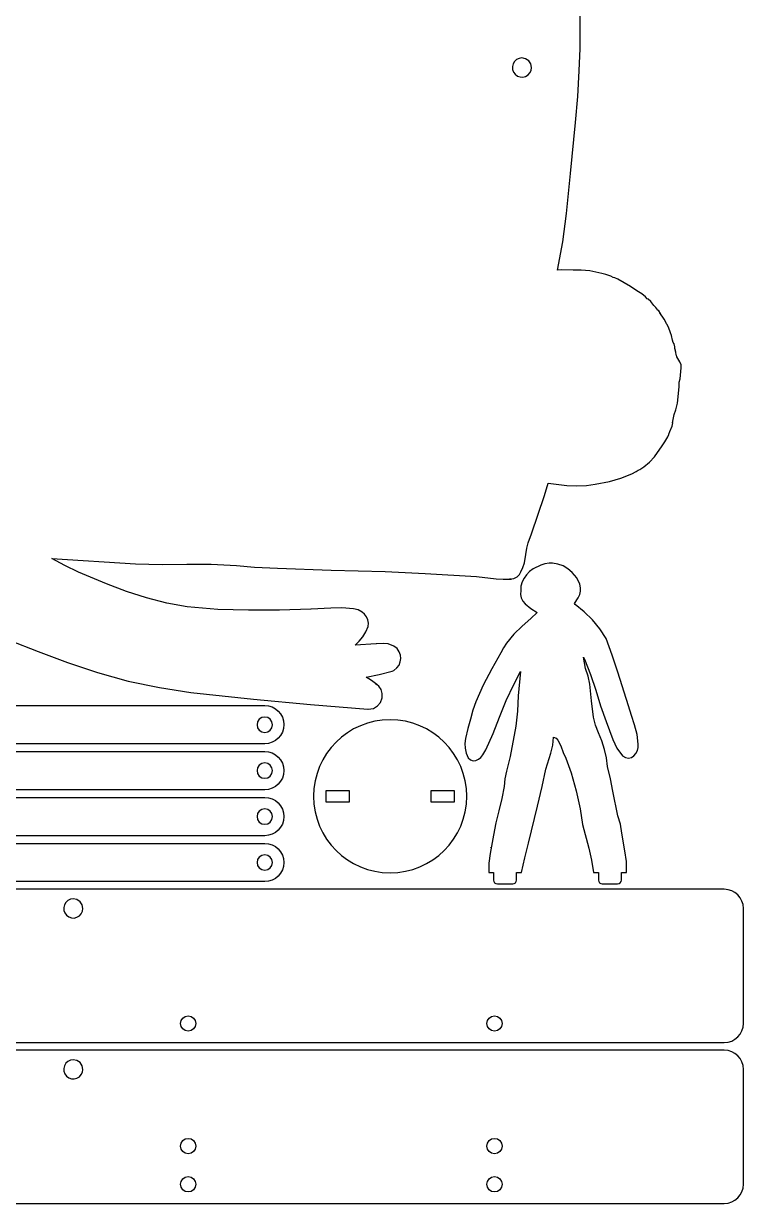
# Model space of a CAD drawing. Extents: x -104 to 747, y 152 to 800.
# Drawn here: x 558.8 to 746.7, y 151.7 to 459.8 of the extents above; entities that cross this region are included whole.
import ezdxf

# ---------------------------------------------------------------- set-up
doc = ezdxf.new("R2010")
doc.units = 0

msp = doc.modelspace()

# ---------------------------------------------------------------- linework, layer by layer
for p, q in [((704.125125, 459.05425), (704.027422, 464.877219)), ((704.066266, 453.231656), (704.125125, 459.05425)), ((703.856, 447.413), (704.066266, 453.231656)), ((686.953031, 449.869125), (686.571, 449.234)), ((687.492, 450.35575), (686.953031, 449.869125)), ((688.147969, 450.66725), (687.492, 450.35575)), ((688.881, 450.777), (688.147969, 450.66725)), ((689.83775, 450.586875), (688.881, 450.777)), ((690.649, 450.045), (689.83775, 450.586875)), ((691.190875, 449.23375), (690.649, 450.045)), ((686.571, 449.234), (686.391875, 448.514891)), ((686.391875, 448.514891), (686.42875, 447.789875)), ((686.42875, 447.789875), (686.67225, 447.105922)), ((686.67225, 447.105922), (687.113, 446.51)), ((690.473125, 446.349875), (690.95975, 446.8885)), ((690.95975, 446.8885), (691.27125, 447.544125)), ((691.381, 448.277), (691.190875, 449.23375)), ((691.27125, 447.544125), (691.381, 448.277)), ((703.452766, 440.678906), (703.856, 447.413)), ((687.113, 446.51), (687.709078, 446.06925)), ((687.709078, 446.06925), (688.393375, 445.82575)), ((688.393375, 445.82575), (689.118734, 445.788875)), ((689.118734, 445.788875), (689.838, 445.968)), ((689.838, 445.968), (690.473125, 446.349875)), ((702.911625, 433.96525), (703.452766, 440.678906)), ((701.566, 420.594), (702.911625, 433.96525)), ((700.506, 410.198), (701.566, 420.588)), ((701.566, 420.588), (701.566, 420.594)), ((699.54925, 402.756875), (700.506, 410.192)), ((700.506, 410.192), (700.506, 410.198)), ((698.189, 395.39), (699.54925, 402.756875)), ((699.211, 395.454), (698.189, 395.39)), ((702.257, 395.377), (699.211, 395.454)), ((704.312, 395.357875), (702.257, 395.377)), ((706.592, 395.164), (704.312, 395.357875)), ((709.754, 394.497), (706.592, 395.164)), ((710.766625, 394.287875), (709.754, 394.497)), ((712.125, 393.832), (710.766625, 394.287875)), ((712.713, 393.505), (712.125, 393.832)), ((713.18, 393.377), (712.713, 393.505)), ((713.958, 393.006), (713.18, 393.377)), ((717.272, 391.155), (713.958, 393.006)), ((718.858, 389.948), (717.272, 391.155)), ((720.197, 389.197), (718.858, 389.948)), ((721.139125, 388.429125), (720.197, 389.197)), ((721.581, 387.92), (721.139125, 388.429125)), ((721.836, 387.801125), (721.581, 387.92)), ((722.529, 387.182), (721.836, 387.801125)), ((723.343, 386.192), (722.529, 387.182)), ((723.874, 385.658), (723.343, 386.192)), ((724.398, 384.967), (723.874, 385.658)), ((724.607, 384.72), (724.398, 384.967)), ((725.05875, 384.0525), (724.607, 384.72)), ((726.048, 382.622), (724.873, 384.24)), ((724.873, 384.24), (725.05875, 384.0525)), ((726.516, 381.629), (726.048, 382.622)), ((726.596, 381.383), (726.516, 381.629)), ((726.70775, 381.257375), (726.596, 381.383)), ((727.13, 380.48), (726.70775, 381.257375)), ((727.644, 379.05), (727.13, 380.48)), ((727.959, 378.304), (727.644, 379.05)), ((728.228, 377.135), (727.959, 378.304)), ((728.398, 376.532), (728.228, 377.135)), ((728.622, 376.109), (728.398, 376.532)), ((728.794375, 375.398625), (728.622, 376.109)), ((728.804, 374.917), (728.794375, 375.398625)), ((728.989, 374.299), (728.804, 374.917)), ((728.873, 374.525), (728.861, 374.556)), ((728.861, 374.556), (728.861, 374.555)), ((728.861, 374.555), (728.87, 374.538)), ((728.87, 374.538), (728.873, 374.525)), ((728.985, 374.229), (728.989, 374.299)), ((729.027, 374.119), (728.985, 374.229)), ((729.045, 374.051), (729.027, 374.119)), ((729.062, 373.977), (729.045, 374.051)), ((729.098, 373.825), (729.062, 373.977)), ((729.188, 373.415), (729.098, 373.825)), ((729.278, 373.006), (729.188, 373.415)), ((729.31, 372.856), (729.278, 373.006)), ((729.323, 372.789), (729.31, 372.856)), ((729.334, 372.733), (729.323, 372.789)), ((729.338, 372.712), (729.334, 372.733)), ((730.147, 371.413), (729.338, 372.712)), ((730.450375, 370.674125), (730.147, 371.413)), ((730.168, 366.985), (730.495, 369.876)), ((730.495, 369.876), (730.450375, 370.674125)), ((729.984, 366.169), (730.168, 366.985)), ((729.483, 360.669), (729.943, 364.91)), ((729.943, 364.91), (729.984, 366.169)), ((729.057875, 358.947125), (729.483, 360.669)), ((728.234, 355.541), (728.653, 357.661)), ((728.653, 357.661), (729.057875, 358.947125)), ((727.55, 353.239), (728.1, 354.64)), ((728.1, 354.64), (728.2705, 355.4805)), ((728.264531, 355.611437), (728.234, 355.541)), ((728.2705, 355.4805), (728.264531, 355.611437)), ((726.239, 350.541375), (726.974, 351.901)), ((726.974, 351.901), (727.21425, 352.512)), ((727.21425, 352.512), (727.216, 352.589)), ((727.216, 352.589), (727.55, 353.239)), ((723.4895, 346.631375), (725.54, 349.481)), ((725.54, 349.481), (726.239, 350.541375)), ((720.749, 344), (722.233906, 345.264641)), ((722.233906, 345.264641), (723.4895, 346.631375)), ((714.752125, 341.05525), (717.59, 342.234)), ((717.59, 342.234), (718.685, 342.836)), ((718.685, 342.836), (719.275, 343.169)), ((719.275, 343.169), (719.701, 343.364)), ((719.701, 343.364), (720.749, 344)), ((694.802, 336.577), (695.713, 339.75)), ((695.713, 339.75), (700.63275, 339.149375)), ((700.63275, 339.149375), (703.164719, 339.051516)), ((703.164719, 339.051516), (705.746, 339.154)), ((705.746, 339.154), (708.015, 339.55)), ((708.015, 339.55), (711.768, 340.172)), ((711.768, 340.172), (714.752125, 341.05525)), ((691.381, 326.572), (694.797, 336.565)), ((694.797, 336.565), (694.802, 336.577)), ((690.515, 324.22), (691.381, 326.572)), ((690.15975, 322.824125), (690.512, 324.216)), ((690.512, 324.216), (690.515, 324.22)), ((689.51775, 318.9475), (689.908, 321.121)), ((689.908, 321.121), (690.15975, 322.824125)), ((569.560922, 318.245844), (566.157, 320.077)), ((566.157, 320.077), (587.996, 318.74)), ((573.085125, 316.56075), (569.560922, 318.245844)), ((587.996, 318.74), (588.019, 318.738)), ((588.019, 318.738), (594.981203, 318.549891)), ((594.981203, 318.549891), (601.397875, 318.628875)), ((601.397875, 318.628875), (607.704109, 318.637172)), ((607.704109, 318.637172), (614.335, 318.237)), ((614.335, 318.237), (619.051297, 317.867062)), ((619.051297, 317.867062), (625.021125, 317.56425)), ((625.021125, 317.56425), (639.077, 317.088)), ((688.637, 316.597), (689.160156, 317.782281)), ((689.160156, 317.782281), (689.51775, 318.9475)), ((691.783984, 317.366156), (690.882221, 316.677191)), ((693.802, 318.388), (691.783984, 317.366156)), ((694.902625, 318.693125), (693.802, 318.388)), ((696.013, 318.84), (694.902625, 318.693125)), ((696.843, 318.845), (696.013, 318.84)), ((698.264453, 318.646516), (696.843, 318.847)), ((696.843, 318.847), (696.843, 318.845)), ((699.617375, 318.178375), (698.264453, 318.646516)), ((700.865859, 317.444547), (699.617375, 318.178375)), ((701.974, 316.447), (700.865859, 317.444547)), ((580.392, 313.475), (573.085125, 316.56075)), ((639.077, 317.088), (653.136625, 316.67375)), ((653.136625, 316.67375), (663.582, 316.219)), ((663.582, 316.219), (677.041, 315.428)), ((677.041, 315.428), (682.156, 314.785)), ((682.156, 314.785), (683.949875, 314.690875)), ((683.949875, 314.690875), (685.77, 314.746)), ((685.77, 314.749), (685.716, 314.743)), ((685.716, 314.743), (686.071, 314.746)), ((685.77, 314.746), (686.801703, 314.877297)), ((686.071, 314.746), (685.77, 314.75)), ((685.77, 314.75), (685.77, 314.749)), ((686.801703, 314.877297), (687.626875, 315.304375)), ((687.626875, 315.304375), (688.240359, 315.915016)), ((688.240359, 315.915016), (688.637, 316.597)), ((689.432576, 314.980559), (688.940453, 313.987844)), ((690.089125, 315.8795), (689.432576, 314.980559)), ((690.882221, 316.677191), (690.089125, 315.8795)), ((703.234156, 315.069187), (701.974, 316.447)), ((704.022, 313.382), (703.234156, 315.069187)), ((580.397, 313.472), (580.392, 313.475)), ((580.403, 313.47), (580.397, 313.472)), ((585.591672, 311.520203), (580.403, 313.47)), ((590.829375, 309.809375), (585.591672, 311.520203)), ((688.561, 311.751), (688.520002, 310.718018)), ((688.640635, 312.908832), (688.561, 311.751)), ((688.940453, 313.987844), (688.640635, 312.908832)), ((703.997848, 310.659148), (704.191094, 311.562813)), ((704.193043, 312.47782), (704.022, 313.382)), ((704.191094, 311.562813), (704.193043, 312.47782)), ((596.121641, 308.429859), (590.829375, 309.809375)), ((601.474, 307.474), (596.121641, 308.429859)), ((688.520002, 310.718018), (688.722766, 309.800078)), ((688.722766, 309.800078), (689.130303, 308.984818)), ((689.130303, 308.984818), (689.703625, 308.259875)), ((689.703625, 308.259875), (691.191672, 307.031484)), ((702.588, 308.309), (703.595, 309.789)), ((702.812, 308.103), (702.588, 308.309)), ((705.115141, 306.1505), (702.812, 308.103)), ((703.595, 309.789), (703.997848, 310.659148)), ((609.453797, 306.808172), (601.474, 307.474)), ((617.503625, 306.581375), (609.453797, 306.808172)), ((625.607641, 306.655141), (617.503625, 306.581375)), ((633.75, 306.891), (625.607641, 306.655141)), ((633.82, 306.894), (633.75, 306.891)), ((639.0275, 307.17275), (633.82, 306.894)), ((641.873031, 307.212937), (639.0275, 307.17275)), ((644.865, 306.931), (641.873031, 307.212937)), ((646.09675, 306.658875), (644.865, 306.931)), ((647.21, 306.056), (646.09675, 306.658875)), ((647.784609, 305.540109), (647.21, 306.056)), ((648.275875, 304.889125), (647.784609, 305.540109)), ((692.875, 306.016), (691.175, 304.403)), ((691.191672, 307.031484), (692.875, 306.016)), ((707.286375, 304.045), (705.115141, 306.1505)), ((648.108187, 300.975859), (648.695, 302.388)), ((648.632703, 304.120578), (648.275875, 304.889125)), ((648.804, 303.252), (648.632703, 304.120578)), ((648.695, 302.388), (648.804, 303.252)), ((688.925422, 302.416984), (686.772875, 300.322125)), ((691.175, 304.403), (688.925422, 302.416984)), ((709.229422, 301.74), (707.286375, 304.045)), ((554.973, 298.804), (562.563406, 295.829328)), ((646.408437, 298.518703), (647.33575, 299.685875)), ((647.33575, 299.685875), (648.108187, 300.975859)), ((686.772875, 300.322125), (684.863891, 298.024953)), ((710.848, 299.189), (709.229422, 301.74)), ((712.441703, 294.839406), (710.848, 299.189)), ((562.563406, 295.829328), (570.24625, 292.963875)), ((645.357, 297.475), (646.408437, 298.518703)), ((650.863, 297.817), (645.357, 297.475)), ((650.927, 297.819), (650.863, 297.817)), ((652.67775, 297.944), (650.927, 297.819)), ((653.963656, 297.790031), (652.67775, 297.944)), ((655.402, 297.226), (653.963656, 297.790031)), ((656.268719, 296.578109), (655.402, 297.226)), ((656.85925, 295.755375), (656.268719, 296.578109)), ((657.187656, 294.850703), (656.85925, 295.755375)), ((684.046525, 296.771291), (683.345, 295.432)), ((684.863891, 298.024953), (684.046525, 296.771291)), ((570.24625, 292.963875), (578.059969, 290.338234)), ((656.791, 292.263625), (657.132906, 293.093578)), ((657.132906, 293.093578), (657.268, 293.957)), ((657.268, 293.957), (657.187656, 294.850703)), ((683.345, 295.432), (681.04125, 291.265797)), ((705.515, 291.423), (704.972, 294.306)), ((704.972, 294.306), (705.217, 293.851)), ((705.217, 293.851), (706.82025, 289.849156)), ((713.903875, 290.43975), (712.441703, 294.839406)), ((578.059969, 290.338234), (586.043, 288.083)), ((648.178, 289.128), (651.56475, 289.77575)), ((651.56475, 289.77575), (654.959, 290.704)), ((654.959, 290.704), (655.399, 290.898)), ((655.399, 290.898), (656.220344, 291.515609)), ((656.220344, 291.515609), (656.791, 292.263625)), ((681.04125, 291.265797), (678.8035, 287.057125)), ((686.794, 287.187), (688.486, 290.574)), ((688.486, 290.574), (687.908, 284.268)), ((706.160973, 289.360176), (705.515, 291.423)), ((706.82025, 289.849156), (708.16025, 285.7485)), ((716.707, 281.599), (713.903875, 290.43975)), ((586.043, 288.083), (586.063, 288.079)), ((586.063, 288.079), (594.230875, 286.388453)), ((649.645375, 288.2845), (648.178, 289.128)), ((651.019, 287.207), (649.645375, 288.2845)), ((651.496609, 286.784688), (650.645, 287.495)), ((650.645, 287.495), (651.019, 287.207)), ((652.096125, 285.88725), (651.496609, 286.784688)), ((678.8035, 287.057125), (676.85825, 282.721891)), ((684.768469, 283.019672), (686.794, 287.187)), ((706.578031, 287.253969), (706.160973, 289.360176)), ((707.05475, 282.9745), (706.578031, 287.253969)), ((594.230875, 286.388453), (602.43475, 285.150625)), ((602.43475, 285.150625), (610.6375, 284.203234)), ((610.6375, 284.203234), (618.802, 283.384)), ((618.802, 283.384), (618.817, 283.384)), ((618.817, 283.384), (633.708125, 281.9875)), ((651.957594, 282.536359), (652.363, 283.705)), ((652.399578, 284.846188), (652.096125, 285.88725)), ((652.363, 283.705), (652.399578, 284.846188)), ((687.908, 284.268), (687.755719, 280.272266)), ((708.16025, 285.7485), (709.436875, 281.623094)), ((-98.2777, 281.732), (621.721, 281.732)), ((621.721, 281.732), (622.731137, 281.63077)), ((622.731137, 281.63077), (623.670844, 281.340281)), ((623.670844, 281.340281), (624.520316, 280.88034)), ((624.520316, 280.88034), (625.25975, 280.27075)), ((633.708125, 281.9875), (648.669, 280.783)), ((648.669, 280.783), (648.764, 280.777)), ((648.764, 280.777), (650.094156, 280.976453)), ((650.094156, 280.976453), (651.18, 281.594875)), ((651.18, 281.594875), (651.957594, 282.536359)), ((676.066094, 280.480533), (675.432, 278.176)), ((676.85825, 282.721891), (676.066094, 280.480533)), ((683.048, 278.717625), (684.768469, 283.019672)), ((707.603844, 278.710781), (707.05475, 282.9745)), ((709.436875, 281.623094), (710.85, 277.547)), ((717.458969, 279.12925), (716.707, 281.599)), ((619.878672, 277.49225), (619.721, 276.714)), ((620.307375, 278.128), (619.878672, 277.49225)), ((620.942891, 278.55675), (620.307375, 278.128)), ((621.721, 278.714), (620.942891, 278.55675)), ((622.499688, 278.55675), (621.721, 278.714)), ((623.1355, 278.128), (622.499688, 278.55675)), ((623.564312, 277.49225), (623.1355, 278.128)), ((623.722, 276.714), (623.564312, 277.49225)), ((625.25975, 280.27075), (625.86934, 279.531316)), ((625.86934, 279.531316), (626.329281, 278.681844)), ((626.329281, 278.681844), (626.61977, 277.742137)), ((626.61977, 277.742137), (626.721, 276.732)), ((650.445543, 277.616686), (648.528956, 277.123872)), ((652.431242, 277.919746), (650.445543, 277.616686)), ((654.476, 278.023), (652.431242, 277.919746)), ((656.520934, 277.919746), (654.476, 278.023)), ((658.506785, 277.616686), (656.520934, 277.919746)), ((660.423501, 277.123872), (658.506785, 277.616686)), ((675.432, 278.176), (674.720188, 275.692)), ((681.365031, 274.399266), (683.048, 278.717625)), ((687.755719, 280.272266), (687.271, 276.302875)), ((708.111371, 276.624262), (707.603844, 278.710781)), ((710.85, 277.547), (712.623625, 272.869875)), ((718.28725, 276.67), (717.458969, 279.12925)), ((619.721, 276.714), (619.87825, 275.935328)), ((619.87825, 275.935328), (620.307, 275.299625)), ((620.307, 275.299625), (620.94275, 274.871109)), ((620.94275, 274.871109), (621.721, 274.714)), ((621.721, 274.714), (622.499828, 274.871109)), ((622.499828, 274.871109), (623.135875, 275.299625)), ((623.135875, 275.299625), (623.564734, 275.935328)), ((623.564734, 275.935328), (623.722, 276.714)), ((626.329281, 274.782156), (625.86934, 273.932684)), ((626.61977, 275.721863), (626.329281, 274.782156)), ((626.721, 276.732), (626.61977, 275.721863)), ((643.294379, 274.607447), (641.754754, 273.456155)), ((644.943322, 275.6092), (643.294379, 274.607447)), ((646.691531, 276.451359), (644.943322, 275.6092)), ((648.528956, 277.123872), (646.691531, 276.451359)), ((662.261031, 276.451359), (660.423501, 277.123872)), ((664.009323, 275.6092), (662.261031, 276.451359)), ((665.658324, 274.607447), (664.009323, 275.6092)), ((667.197984, 273.456155), (665.658324, 274.607447)), ((674.720188, 275.692), (674.14375, 273.12025)), ((679.452, 270.183), (681.365031, 274.399266)), ((687.271, 276.302875), (685.812, 268.418)), ((708.884, 274.589), (708.111371, 276.624262)), ((709.775719, 272.459453), (708.884, 274.589)), ((718.960656, 274.18075), (718.28725, 276.67)), ((719.248, 271.621), (718.960656, 274.18075)), ((621.721, 271.732), (-98.2777, 271.732)), ((622.731137, 271.83323), (621.721, 271.732)), ((623.670844, 272.123719), (622.731137, 271.83323)), ((624.520316, 272.58366), (623.670844, 272.123719)), ((625.25975, 273.19325), (624.520316, 272.58366)), ((625.86934, 273.932684), (625.25975, 273.19325)), ((640.3345, 272.165375), (639.043667, 270.745162)), ((641.754754, 273.456155), (640.3345, 272.165375)), ((668.61825, 272.165375), (667.197984, 273.456155)), ((669.909071, 270.745162), (668.61825, 272.165375)), ((674.14375, 273.12025), (674.016219, 271.829945)), ((674.016219, 271.829945), (674.054437, 270.551875)), ((696.444375, 269.23825), (696.954828, 271.333625)), ((696.954828, 271.333625), (697.168, 273.483)), ((697.168, 273.483), (697.788205, 273.168758)), ((697.788205, 273.168758), (698.291141, 272.639313)), ((698.291141, 272.639313), (699.052125, 271.151)), ((699.052125, 271.151), (699.664797, 269.450438)), ((710.46175, 270.271875), (709.775719, 272.459453)), ((712.623625, 272.869875), (713.700047, 270.625016)), ((719.253955, 270.762291), (719.248, 271.621)), ((-98.2777, 269.731), (621.721, 269.731)), ((621.721, 269.731), (622.731137, 269.629813)), ((622.731137, 269.629813), (623.670844, 269.339437)), ((623.670844, 269.339437), (624.520316, 268.879656)), ((624.520316, 268.879656), (625.25975, 268.27025)), ((625.25975, 268.27025), (625.86934, 267.531)), ((637.892309, 269.205568), (636.890475, 267.556648)), ((639.043667, 270.745162), (637.892309, 269.205568)), ((671.060395, 269.205568), (669.909071, 270.745162)), ((672.062169, 267.556648), (671.060395, 269.205568)), ((674.054437, 270.551875), (674.302375, 269.29743)), ((674.302375, 269.29743), (674.804, 268.078)), ((674.804, 268.078), (675.490738, 267.513307)), ((677.55775, 267.687875), (678.17066, 268.181643)), ((678.17066, 268.181643), (678.706344, 268.799547)), ((678.706344, 268.799547), (679.452, 270.183)), ((685.812, 268.418), (684.817625, 264.539375)), ((695.162, 265.091), (696.444375, 269.23825)), ((699.664797, 269.450438), (700.343, 267.97)), ((710.950906, 268.036859), (710.46175, 270.271875)), ((711.252, 265.765), (710.950906, 268.036859)), ((713.700047, 270.625016), (715.157, 268.615)), ((715.157, 268.615), (715.959217, 268.120193)), ((715.959217, 268.120193), (716.743047, 267.984859)), ((716.743047, 267.984859), (717.476135, 268.153627)), ((717.476135, 268.153627), (718.126125, 268.571125)), ((718.126125, 268.571125), (718.660662, 269.181982)), ((718.660662, 269.181982), (719.047391, 269.930828)), ((719.047391, 269.930828), (719.253955, 270.762291)), ((619.878672, 265.49225), (619.721, 264.714)), ((620.307375, 266.128), (619.878672, 265.49225)), ((620.942891, 266.55675), (620.307375, 266.128)), ((621.721, 266.714), (620.942891, 266.55675)), ((622.499688, 266.55675), (621.721, 266.714)), ((623.1355, 266.128), (622.499688, 266.55675)), ((623.564312, 265.49225), (623.1355, 266.128)), ((623.722, 264.714), (623.564312, 265.49225)), ((625.86934, 267.531), (626.329281, 266.681688)), ((626.329281, 266.681688), (626.61977, 265.742094)), ((626.61977, 265.742094), (626.721, 264.732)), ((636.048219, 265.808453), (635.375591, 263.971038)), ((636.890475, 267.556648), (636.048219, 265.808453)), ((672.904344, 265.808453), (672.062169, 267.556648)), ((673.576866, 263.971038), (672.904344, 265.808453)), ((675.490738, 267.513307), (676.194281, 267.297516)), ((676.194281, 267.297516), (676.891121, 267.374436)), ((676.891121, 267.374436), (677.55775, 267.687875)), ((694.183656, 260.600625), (695.162, 265.091)), ((700.343, 267.97), (701.745312, 264.133125)), ((712.020422, 262.573766), (711.252, 265.765)), ((619.721, 264.714), (619.87825, 263.935328)), ((619.87825, 263.935328), (620.307, 263.299625)), ((620.307, 263.299625), (620.94275, 262.871109)), ((620.94275, 262.871109), (621.721, 262.714)), ((621.721, 262.714), (622.499828, 262.871109)), ((622.499828, 262.871109), (623.135875, 263.299625)), ((623.135875, 263.299625), (623.564734, 263.935328)), ((623.564734, 263.935328), (623.722, 264.714)), ((625.86934, 261.932684), (625.25975, 261.19325)), ((626.329281, 262.782156), (625.86934, 261.932684)), ((626.61977, 263.721863), (626.329281, 262.782156)), ((626.721, 264.732), (626.61977, 263.721863)), ((634.882645, 262.054455), (634.57943, 260.068758)), ((635.375591, 263.971038), (634.882645, 262.054455)), ((674.069684, 262.054455), (673.576866, 263.971038)), ((674.372746, 260.068758), (674.069684, 262.054455)), ((684.423328, 262.586422), (684.205, 260.606)), ((684.817625, 264.539375), (684.423328, 262.586422)), ((701.745312, 264.133125), (703.0655, 259.45775)), ((712.664625, 259.357875), (712.020422, 262.573766)), ((621.721, 259.732), (-98.2777, 259.732)), ((622.731137, 259.83323), (621.721, 259.732)), ((623.670844, 260.123719), (622.731137, 259.83323)), ((624.520316, 260.58366), (623.670844, 260.123719)), ((625.25975, 261.19325), (624.520316, 260.58366)), ((634.57943, 260.068758), (634.476, 258.024)), ((637.788, 259.523), (643.787, 259.523)), ((637.788, 256.523), (637.788, 259.523)), ((637.788, 259.523), (637.788, 259.523)), ((643.787, 259.523), (643.787, 256.523)), ((665.165, 259.523), (671.165, 259.523)), ((665.165, 256.523), (665.165, 259.523)), ((665.165, 259.523), (665.165, 259.523)), ((671.165, 259.523), (671.165, 256.523)), ((674.476, 258.024), (674.372746, 260.068758)), ((684.205, 260.606), (683.623734, 257.409797)), ((692.91, 255.40675), (694.183656, 260.600625)), ((703.0655, 259.45775), (704.122437, 254.713)), ((713.955, 252.929), (712.664625, 259.357875)), ((-98.2777, 257.731), (621.721, 257.731)), ((621.721, 257.731), (622.731137, 257.629813)), ((622.731137, 257.629813), (623.670844, 257.339437)), ((623.670844, 257.339437), (624.520316, 256.879656)), ((624.520316, 256.879656), (625.25975, 256.27025)), ((625.25975, 256.27025), (625.86934, 255.531)), ((634.476, 258.024), (634.57943, 255.979066)), ((634.57943, 255.979066), (634.882645, 253.993215)), ((643.787, 256.523), (637.788, 256.523)), ((671.165, 256.523), (665.165, 256.523)), ((674.069684, 253.993215), (674.372746, 255.979066)), ((674.372746, 255.979066), (674.476, 258.024)), ((683.623734, 257.409797), (682.854125, 254.246875)), ((619.878672, 253.49225), (619.721, 252.714)), ((619.721, 252.714), (619.87825, 251.935328)), ((620.307375, 254.128), (619.878672, 253.49225)), ((620.942891, 254.55675), (620.307375, 254.128)), ((621.721, 254.714), (620.942891, 254.55675)), ((622.499688, 254.55675), (621.721, 254.714)), ((623.1355, 254.128), (622.499688, 254.55675)), ((623.564312, 253.49225), (623.1355, 254.128)), ((623.722, 252.714), (623.564312, 253.49225)), ((623.564734, 251.935328), (623.722, 252.714)), ((625.86934, 255.531), (626.329281, 254.681688)), ((626.329281, 254.681688), (626.61977, 253.742094)), ((626.61977, 253.742094), (626.721, 252.732)), ((626.721, 252.732), (626.61977, 251.721863)), ((634.882645, 253.993215), (635.375591, 252.076499)), ((673.576866, 252.076499), (674.069684, 253.993215)), ((682.854125, 254.246875), (682.083953, 251.083016)), ((690.571, 245.745), (692.91, 255.40675)), ((704.122437, 254.713), (704.735, 250.668)), ((714.584109, 250.698969), (713.955, 252.929)), ((619.87825, 251.935328), (620.307, 251.299625)), ((620.307, 251.299625), (620.94275, 250.871109)), ((620.94275, 250.871109), (621.721, 250.714)), ((621.721, 250.714), (622.499828, 250.871109)), ((622.499828, 250.871109), (623.135875, 251.299625)), ((623.135875, 251.299625), (623.564734, 251.935328)), ((625.86934, 249.932684), (625.25975, 249.19325)), ((626.329281, 250.782156), (625.86934, 249.932684)), ((626.61977, 251.721863), (626.329281, 250.782156)), ((635.375591, 252.076499), (636.048219, 250.238969)), ((636.048219, 250.238969), (636.890475, 248.490677)), ((672.062169, 248.490677), (672.904344, 250.238969)), ((672.904344, 250.238969), (673.576866, 252.076499)), ((682.083953, 251.083016), (681.501, 247.884)), ((704.735, 250.668), (706.32075, 244.443625)), ((714.989625, 248.40125), (714.584109, 250.698969)), ((621.721, 247.732), (-98.2777, 247.732)), ((622.731137, 247.83323), (621.721, 247.732)), ((623.670844, 248.123719), (622.731137, 247.83323)), ((624.520316, 248.58366), (623.670844, 248.123719)), ((625.25975, 249.19325), (624.520316, 248.58366)), ((636.890475, 248.490677), (637.892309, 246.841676)), ((637.892309, 246.841676), (639.043667, 245.302016)), ((669.909071, 245.302016), (671.060395, 246.841676)), ((671.060395, 246.841676), (672.062169, 248.490677)), ((681.501, 247.884), (680.5695, 243.04225)), ((715.752, 243.785), (714.989625, 248.40125)), ((-98.2777, 245.731), (621.721, 245.731)), ((621.721, 245.731), (622.731137, 245.629812)), ((622.731137, 245.629812), (623.670844, 245.339437)), ((623.670844, 245.339437), (624.520316, 244.879656)), ((624.520316, 244.879656), (625.25975, 244.27025)), ((625.25975, 244.27025), (625.86934, 243.531)), ((625.86934, 243.531), (626.329281, 242.681688)), ((639.043667, 245.302016), (640.3345, 243.88175)), ((640.3345, 243.88175), (641.754754, 242.590929)), ((667.197984, 242.590929), (668.61825, 243.88175)), ((668.61825, 243.88175), (669.909071, 245.302016)), ((680.776, 244.709), (680.761, 244.666)), ((680.761, 244.666), (680.776, 244.709)), ((680.776, 244.709), (680.776, 244.709)), ((689.60975, 241.96), (690.571, 245.745)), ((706.32075, 244.443625), (707.032813, 241.316578)), ((716.16475, 240.97925), (715.752, 243.785)), ((619.878672, 241.49225), (619.721, 240.714)), ((619.721, 240.714), (619.87825, 239.935328)), ((620.307375, 242.128), (619.878672, 241.49225)), ((620.942891, 242.55675), (620.307375, 242.128)), ((621.721, 242.714), (620.942891, 242.55675)), ((622.499688, 242.55675), (621.721, 242.714)), ((623.1355, 242.128), (622.499688, 242.55675)), ((623.564312, 241.49225), (623.1355, 242.128)), ((623.722, 240.714), (623.564312, 241.49225)), ((623.564734, 239.935328), (623.722, 240.714)), ((626.329281, 242.681688), (626.61977, 241.742094)), ((626.61977, 241.742094), (626.721, 240.732)), ((626.721, 240.732), (626.61977, 239.721863)), ((641.754754, 242.590929), (643.294379, 241.439605)), ((643.294379, 241.439605), (644.943322, 240.437831)), ((644.943322, 240.437831), (646.691531, 239.595656)), ((662.261031, 239.595656), (664.009323, 240.437831)), ((664.009323, 240.437831), (665.658324, 241.439605)), ((665.658324, 241.439605), (667.197984, 242.590929)), ((680.266313, 240.597094), (680.214, 238.157)), ((680.5695, 243.04225), (680.266313, 240.597094)), ((688.734, 238.157), (689.60975, 241.96)), ((707.032813, 241.316578), (707.539, 238.157)), ((716.162, 238.157), (716.16475, 240.97925)), ((619.87825, 239.935328), (620.307, 239.299625)), ((620.307, 239.299625), (620.94275, 238.871109)), ((620.94275, 238.871109), (621.721, 238.714)), ((621.721, 238.714), (622.499828, 238.871109)), ((622.499828, 238.871109), (623.135875, 239.299625)), ((623.135875, 239.299625), (623.564734, 239.935328)), ((625.25975, 237.19325), (624.520316, 236.58366)), ((625.86934, 237.932684), (625.25975, 237.19325)), ((626.329281, 238.782156), (625.86934, 237.932684)), ((626.61977, 239.721863), (626.329281, 238.782156)), ((646.691531, 239.595656), (648.528956, 238.923134)), ((648.528956, 238.923134), (650.445543, 238.430316)), ((650.445543, 238.430316), (652.431242, 238.127254)), ((652.431242, 238.127254), (654.476, 238.024)), ((654.476, 238.024), (656.520934, 238.127254)), ((656.520934, 238.127254), (658.506785, 238.430316)), ((658.506785, 238.430316), (660.423501, 238.923134)), ((660.423501, 238.923134), (662.261031, 239.595656)), ((680.214, 238.157), (681.474, 238.157)), ((681.474, 238.157), (681.474, 236.157)), ((687.474, 236.157), (687.474, 238.157)), ((687.474, 238.157), (688.734, 238.157)), ((707.539, 238.157), (708.851, 238.157)), ((708.851, 238.157), (708.851, 236.157)), ((714.851, 236.157), (714.851, 238.157)), ((714.851, 238.157), (716.162, 238.157)), ((621.721, 235.732), (-98.2777, 235.732)), ((622.731137, 235.83323), (621.721, 235.732)), ((623.670844, 236.123719), (622.731137, 235.83323)), ((624.520316, 236.58366), (623.670844, 236.123719)), ((681.474, 236.157), (681.552344, 235.767031)), ((681.552344, 235.767031), (681.76625, 235.44925)), ((681.76625, 235.44925), (682.084031, 235.235344)), ((682.084031, 235.235344), (682.474, 235.157)), ((682.474, 235.157), (686.474, 235.157)), ((686.474, 235.157), (686.863969, 235.235344)), ((686.863969, 235.235344), (687.18175, 235.44925)), ((687.18175, 235.44925), (687.395656, 235.767031)), ((687.395656, 235.767031), (687.474, 236.157)), ((708.851, 236.157), (708.929344, 235.767031)), ((708.929344, 235.767031), (709.14325, 235.44925)), ((709.14325, 235.44925), (709.461031, 235.235344)), ((709.461031, 235.235344), (709.851, 235.157)), ((709.851, 235.157), (713.851, 235.157)), ((713.851, 235.157), (714.240969, 235.235344)), ((714.240969, 235.235344), (714.55875, 235.44925)), ((714.55875, 235.44925), (714.772656, 235.767031)), ((714.772656, 235.767031), (714.851, 236.157)), ((741.721, 233.731), (-98.2777, 233.731)), ((570.988125, 231.122094), (570.3325, 230.81025)), ((571.721, 231.232), (570.988125, 231.122094)), ((572.678125, 231.041375), (571.721, 231.232)), ((573.489, 230.499), (572.678125, 231.041375)), ((742.731137, 233.629812), (741.721, 233.731)), ((743.670844, 233.339437), (742.731137, 233.629812)), ((744.520316, 232.879656), (743.670844, 233.339437)), ((745.25975, 232.27025), (744.520316, 232.879656)), ((745.86934, 231.531), (745.25975, 232.27025)), ((746.329281, 230.681688), (745.86934, 231.531)), ((569.412, 229.688), (569.232875, 228.968891)), ((569.232875, 228.968891), (569.26975, 228.243875)), ((569.26975, 228.243875), (569.51325, 227.559922)), ((569.793875, 230.323281), (569.412, 229.688)), ((570.3325, 230.81025), (569.793875, 230.323281)), ((574.030875, 229.68825), (573.489, 230.499)), ((573.79975, 227.342625), (574.11125, 227.998547)), ((574.221, 228.732), (574.030875, 229.68825)), ((574.11125, 227.998547), (574.221, 228.732)), ((746.61977, 229.742094), (746.329281, 230.681688)), ((746.721, 228.732), (746.61977, 229.742094)), ((746.721, 198.732), (746.721, 228.732)), ((569.51325, 227.559922), (569.954, 226.964)), ((569.954, 226.964), (570.549922, 226.52325)), ((570.549922, 226.52325), (571.233875, 226.27975)), ((571.233875, 226.27975), (571.958891, 226.242875)), ((571.958891, 226.242875), (572.678, 226.422)), ((572.678, 226.422), (573.313125, 226.803891)), ((573.313125, 226.803891), (573.79975, 227.342625)), ((600.3075, 200.128375), (600.942906, 200.556891)), ((600.942906, 200.556891), (601.721, 200.714)), ((601.721, 200.714), (602.49925, 200.556891)), ((602.49925, 200.556891), (603.135, 200.128375)), ((680.307, 200.128375), (680.94275, 200.556891)), ((680.94275, 200.556891), (681.721, 200.714)), ((681.721, 200.714), (682.499672, 200.556891)), ((682.499672, 200.556891), (683.135375, 200.128375)), ((599.722, 198.714), (599.879094, 199.492672)), ((599.878531, 197.93575), (599.722, 198.714)), ((600.30675, 197.3), (599.878531, 197.93575)), ((599.879094, 199.492672), (600.3075, 200.128375)), ((600.942344, 196.87125), (600.30675, 197.3)), ((603.135375, 197.299625), (602.499672, 196.871109)), ((603.135, 200.128375), (603.56375, 199.492672)), ((603.563891, 197.935328), (603.135375, 197.299625)), ((603.56375, 199.492672), (603.721, 198.714)), ((603.721, 198.714), (603.563891, 197.935328)), ((679.721, 198.714), (679.87825, 199.492672)), ((679.87825, 197.93575), (679.721, 198.714)), ((679.87825, 199.492672), (680.307, 200.128375)), ((680.307, 197.3), (679.87825, 197.93575)), ((680.94275, 196.87125), (680.307, 197.3)), ((683.13575, 197.299625), (682.499813, 196.871109)), ((683.135375, 200.128375), (683.563891, 199.492672)), ((683.564313, 197.935328), (683.13575, 197.299625)), ((683.563891, 199.492672), (683.721, 198.714)), ((683.721, 198.714), (683.564313, 197.935328)), ((746.329281, 196.782156), (746.61977, 197.721863)), ((746.61977, 197.721863), (746.721, 198.732)), ((601.721, 196.714), (600.942344, 196.87125)), ((602.499672, 196.871109), (601.721, 196.714)), ((681.721, 196.714), (680.94275, 196.87125)), ((682.499813, 196.871109), (681.721, 196.714)), ((742.731137, 193.83323), (743.670844, 194.123719)), ((743.670844, 194.123719), (744.520316, 194.58366)), ((744.520316, 194.58366), (745.25975, 195.19325)), ((745.25975, 195.19325), (745.86934, 195.932684)), ((745.86934, 195.932684), (746.329281, 196.782156)), ((-98.2777, 193.732), (741.721, 193.732)), ((741.721, 191.732), (-98.2775, 191.732)), ((741.721, 193.732), (742.731137, 193.83323)), ((742.731137, 191.63077), (741.721, 191.732)), ((743.670844, 191.340281), (742.731137, 191.63077)), ((744.520316, 190.88034), (743.670844, 191.340281)), ((569.794031, 188.323281), (569.412, 187.688)), ((570.333, 188.81025), (569.794031, 188.323281)), ((570.988969, 189.122094), (570.333, 188.81025)), ((571.722, 189.232), (570.988969, 189.122094)), ((572.678625, 189.041375), (571.722, 189.232)), ((573.489, 188.499), (572.678625, 189.041375)), ((574.031375, 187.68825), (573.489, 188.499)), ((745.25975, 190.27075), (744.520316, 190.88034)), ((745.86934, 189.531316), (745.25975, 190.27075)), ((746.329281, 188.681844), (745.86934, 189.531316)), ((746.61977, 187.742137), (746.329281, 188.681844)), ((569.412, 187.688), (569.232875, 186.968891)), ((569.232875, 186.968891), (569.26975, 186.243875)), ((569.26975, 186.243875), (569.51325, 185.559922)), ((569.51325, 185.559922), (569.954, 184.964)), ((569.954, 184.964), (570.549922, 184.52325)), ((573.313703, 184.803891), (573.800625, 185.342625)), ((573.800625, 185.342625), (574.112234, 185.998547)), ((574.222, 186.732), (574.031375, 187.68825)), ((574.112234, 185.998547), (574.222, 186.732)), ((746.721, 186.732), (746.61977, 187.742137)), ((746.721, 156.732), (746.721, 186.732)), ((570.549922, 184.52325), (571.233875, 184.27975)), ((571.233875, 184.27975), (571.958891, 184.242875)), ((571.958891, 184.242875), (572.678, 184.422)), ((572.678, 184.422), (573.313703, 184.803891)), ((599.722, 166.714), (599.879094, 167.49225)), ((599.879094, 165.935328), (599.722, 166.714)), ((599.879094, 167.49225), (600.3075, 168.128)), ((600.3075, 168.128), (600.942906, 168.55675)), ((600.942906, 168.55675), (601.721, 168.714)), ((601.721, 168.714), (602.499688, 168.556891)), ((602.499688, 168.556891), (603.1355, 168.128375)), ((603.1355, 168.128375), (603.564312, 167.492672)), ((603.564312, 167.492672), (603.722, 166.714)), ((603.722, 166.714), (603.564734, 165.935328)), ((679.721, 166.714), (679.878672, 167.49225)), ((679.87825, 165.935328), (679.721, 166.714)), ((679.878672, 167.49225), (680.307375, 168.128)), ((680.307375, 168.128), (680.942891, 168.55675)), ((680.942891, 168.55675), (681.721, 168.714)), ((681.721, 168.714), (682.499828, 168.556891)), ((682.499828, 168.556891), (683.135875, 168.128375)), ((683.135875, 168.128375), (683.564734, 167.492672)), ((683.564734, 167.492672), (683.722, 166.714)), ((683.722, 166.714), (683.564734, 165.935328)), ((600.3075, 165.299625), (599.879094, 165.935328)), ((600.942906, 164.871109), (600.3075, 165.299625)), ((601.721, 164.714), (600.942906, 164.871109)), ((602.499828, 164.871109), (601.721, 164.714)), ((603.135875, 165.299625), (602.499828, 164.871109)), ((603.564734, 165.935328), (603.135875, 165.299625)), ((680.307, 165.299625), (679.87825, 165.935328)), ((680.94275, 164.871109), (680.307, 165.299625)), ((681.721, 164.714), (680.94275, 164.871109)), ((682.499828, 164.871109), (681.721, 164.714)), ((683.135875, 165.299625), (682.499828, 164.871109)), ((683.564734, 165.935328), (683.135875, 165.299625)), ((599.722, 156.714), (599.879094, 157.49225)), ((599.879094, 157.49225), (600.3075, 158.128)), ((600.3075, 158.128), (600.942906, 158.55675)), ((600.942906, 158.55675), (601.721, 158.714)), ((601.721, 158.714), (602.499688, 158.556891)), ((602.499688, 158.556891), (603.1355, 158.128375)), ((603.1355, 158.128375), (603.564312, 157.492672)), ((603.564312, 157.492672), (603.722, 156.714)), ((679.721, 156.714), (679.878672, 157.49225)), ((679.878672, 157.49225), (680.307375, 158.128)), ((680.307375, 158.128), (680.942891, 158.55675)), ((680.942891, 158.55675), (681.721, 158.714)), ((681.721, 158.714), (682.499828, 158.556891)), ((682.499828, 158.556891), (683.135875, 158.128375)), ((683.135875, 158.128375), (683.564734, 157.492672)), ((683.564734, 157.492672), (683.722, 156.714)), ((599.879094, 155.93575), (599.722, 156.714)), ((600.3075, 155.3), (599.879094, 155.93575)), ((600.942906, 154.87125), (600.3075, 155.3)), ((601.721, 154.714), (600.942906, 154.87125)), ((602.499828, 154.871109), (601.721, 154.714)), ((603.135875, 155.299625), (602.499828, 154.871109)), ((603.564734, 155.935328), (603.135875, 155.299625)), ((603.722, 156.714), (603.564734, 155.935328)), ((679.87825, 155.93575), (679.721, 156.714)), ((680.307, 155.3), (679.87825, 155.93575)), ((680.94275, 154.87125), (680.307, 155.3)), ((681.721, 154.714), (680.94275, 154.87125)), ((682.499828, 154.871109), (681.721, 154.714)), ((683.135875, 155.299625), (682.499828, 154.871109)), ((683.564734, 155.935328), (683.135875, 155.299625)), ((683.722, 156.714), (683.564734, 155.935328)), ((745.86934, 153.932684), (746.329281, 154.782156)), ((746.329281, 154.782156), (746.61977, 155.721863)), ((746.61977, 155.721863), (746.721, 156.732)), ((-98.2775, 151.732), (741.721, 151.732)), ((741.721, 151.732), (742.731137, 151.83323)), ((742.731137, 151.83323), (743.670844, 152.123719)), ((743.670844, 152.123719), (744.520316, 152.58366)), ((744.520316, 152.58366), (745.25975, 153.19325)), ((745.25975, 153.19325), (745.86934, 153.932684))]:
    msp.add_line(p, q)

doc.saveas('drawing.dxf')
